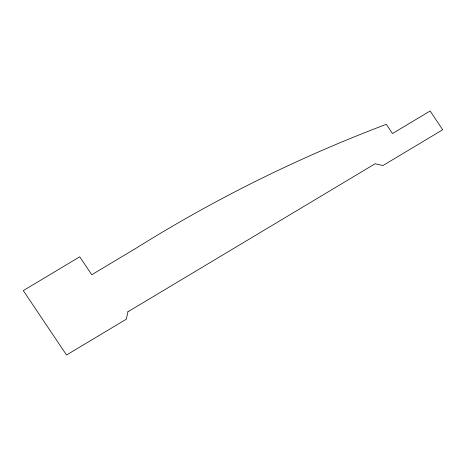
<?xml version="1.0" encoding="UTF-8"?>
<svg xmlns="http://www.w3.org/2000/svg" width="466" height="466" viewBox="0 0 466 466"><rect width="100%" height="100%" fill="white"/><g stroke="black" fill="none" stroke-linecap="round" stroke-linejoin="round"><path stroke-width="0.7" d="M127.917 311.783L126.309 319.204L66.527 354.999L23.3 290.598L79.727 256.813L91.761 274.748L136.089 248.203A1458.947 1383.554 19.3 0 1 386.314 124.311L392.5 133.526L430.118 111.001L442.7 129.752L382.918 165.547L375.124 163.752L127.917 311.783"/></g></svg>
